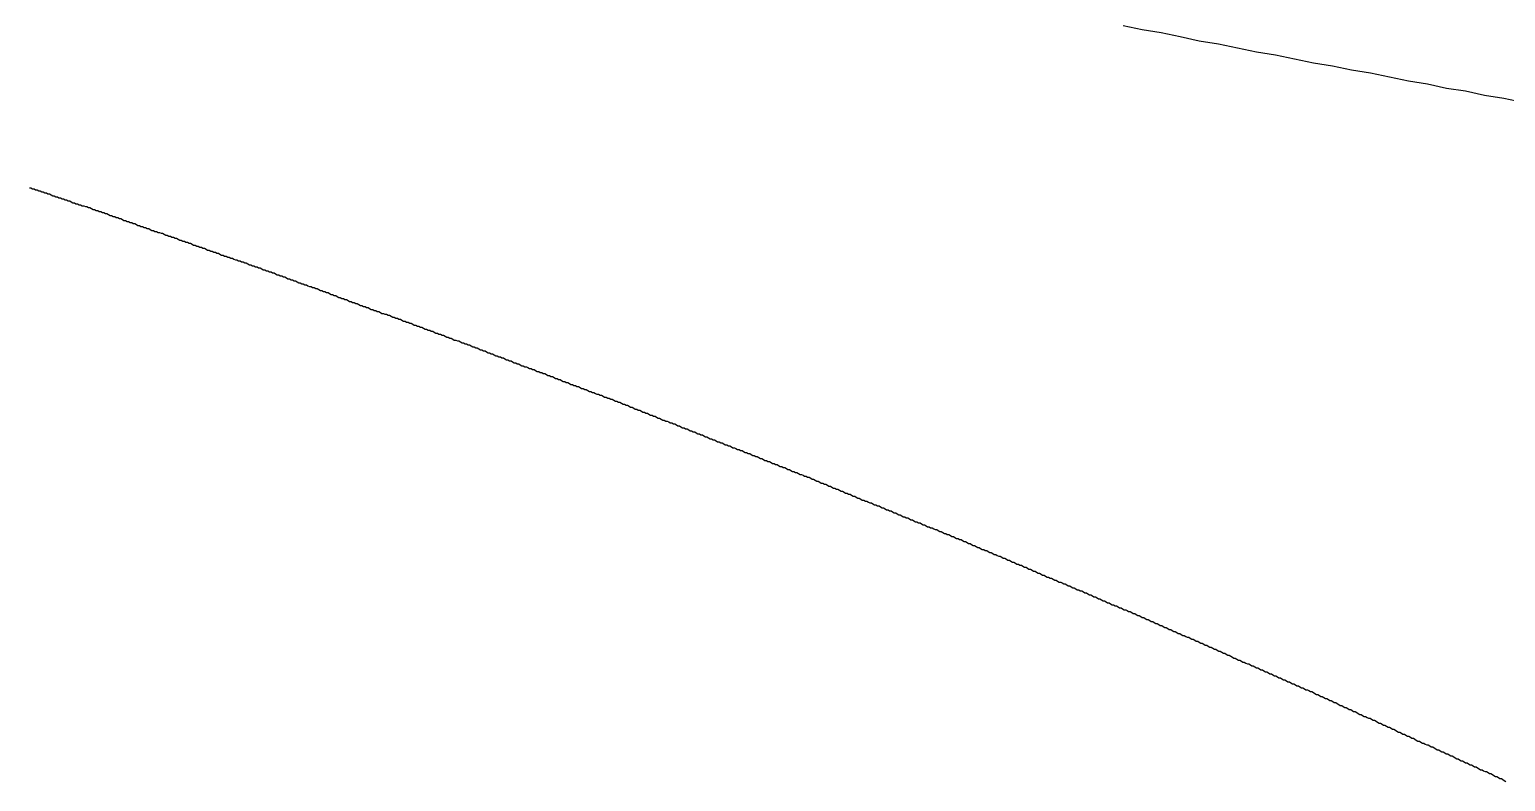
# Model space of a CAD drawing. Header units: millimetres. Extents: x 41 to 1041, y 1148 to 1248.
# Drawn here: x 314.35 to 329.28, y 1180.27 to 1187.88 of the extents above; entities that cross this region are included whole.
import ezdxf

# ---------------------------------------------------------------- set-up
doc = ezdxf.new("R2010")
doc.units = ezdxf.units.MM

msp = doc.modelspace()

# ---------------------------------------------------------------- linework, layer by layer
at = {"color": 3}
for points in [[(325.41, 1187.918, 0), (325.603, 1187.877, 0), (325.795, 1187.847, 0), (325.987, 1187.806, 0), (326.18, 1187.765, 0), (326.373, 1187.735, 0), (326.565, 1187.694, 0), (326.758, 1187.653, 0), (326.95, 1187.623, 0), (327.141, 1187.582, 0), (327.334, 1187.541, 0), (327.526, 1187.51, 0), (327.719, 1187.47, 0), (327.911, 1187.439, 0), (328.104, 1187.398, 0), (328.296, 1187.358, 0), (328.489, 1187.327, 0), (328.681, 1187.286, 0), (328.873, 1187.256, 0), (329.066, 1187.215, 0), (329.259, 1187.184, 0), (329.452, 1187.143, 0)], [(314.346, 1186.275, 0), (314.362, 1186.275, 0), (314.377, 1186.265, 0), (314.393, 1186.265, 0), (314.409, 1186.255, 0), (314.425, 1186.255, 0), (314.44, 1186.245, 0), (314.456, 1186.245, 0), (314.472, 1186.235, 0), (314.487, 1186.235, 0), (314.503, 1186.225, 0), (314.519, 1186.225, 0), (314.534, 1186.215, 0), (314.55, 1186.215, 0), (314.566, 1186.205, 0), (314.582, 1186.195, 0), (314.597, 1186.195, 0), (314.613, 1186.185, 0), (314.629, 1186.185, 0), (314.644, 1186.175, 0), (314.66, 1186.175, 0), (314.676, 1186.165, 0), (314.692, 1186.165, 0), (314.707, 1186.155, 0), (314.723, 1186.155, 0), (314.739, 1186.145, 0), (314.754, 1186.145, 0), (314.77, 1186.135, 0), (314.786, 1186.125, 0), (314.802, 1186.125, 0), (314.817, 1186.115, 0), (314.833, 1186.115, 0), (314.849, 1186.105, 0), (314.864, 1186.105, 0), (314.88, 1186.095, 0), (314.896, 1186.095, 0), (314.912, 1186.085, 0), (314.927, 1186.085, 0), (314.943, 1186.075, 0), (314.959, 1186.075, 0), (314.974, 1186.065, 0), (314.99, 1186.055, 0), (315.006, 1186.055, 0), (315.022, 1186.045, 0), (315.037, 1186.045, 0), (315.053, 1186.035, 0), (315.069, 1186.035, 0), (315.084, 1186.025, 0), (315.1, 1186.025, 0), (315.115, 1186.015, 0), (315.131, 1186.015, 0), (315.147, 1186.005, 0), (315.162, 1185.995, 0), (315.178, 1185.995, 0), (315.194, 1185.985, 0), (315.209, 1185.985, 0), (315.225, 1185.975, 0), (315.241, 1185.975, 0), (315.256, 1185.965, 0), (315.272, 1185.965, 0), (315.288, 1185.955, 0), (315.303, 1185.945, 0), (315.319, 1185.945, 0), (315.335, 1185.935, 0), (315.35, 1185.935, 0), (315.366, 1185.925, 0), (315.382, 1185.925, 0), (315.397, 1185.915, 0), (315.413, 1185.915, 0), (315.428, 1185.905, 0), (315.444, 1185.895, 0), (315.46, 1185.895, 0), (315.475, 1185.885, 0), (315.491, 1185.885, 0), (315.507, 1185.875, 0), (315.522, 1185.875, 0), (315.538, 1185.865, 0), (315.554, 1185.865, 0), (315.569, 1185.855, 0), (315.585, 1185.845, 0), (315.601, 1185.845, 0), (315.616, 1185.835, 0), (315.632, 1185.835, 0), (315.648, 1185.825, 0), (315.663, 1185.825, 0), (315.679, 1185.815, 0), (315.694, 1185.815, 0), (315.71, 1185.805, 0), (315.726, 1185.795, 0), (315.741, 1185.795, 0), (315.757, 1185.785, 0), (315.773, 1185.785, 0), (315.788, 1185.775, 0), (315.804, 1185.775, 0), (315.82, 1185.765, 0), (315.835, 1185.765, 0), (315.851, 1185.755, 0), (315.867, 1185.745, 0), (315.882, 1185.745, 0), (315.898, 1185.735, 0), (315.914, 1185.735, 0), (315.929, 1185.725, 0), (315.945, 1185.725, 0), (315.961, 1185.715, 0), (315.976, 1185.715, 0), (315.992, 1185.705, 0), (316.007, 1185.695, 0), (316.023, 1185.695, 0), (316.039, 1185.685, 0), (316.054, 1185.685, 0), (316.07, 1185.675, 0), (316.086, 1185.675, 0), (316.101, 1185.665, 0), (316.117, 1185.665, 0), (316.133, 1185.655, 0), (316.148, 1185.645, 0), (316.164, 1185.645, 0), (316.18, 1185.635, 0), (316.195, 1185.635, 0), (316.211, 1185.625, 0), (316.227, 1185.625, 0), (316.242, 1185.615, 0), (316.258, 1185.615, 0), (316.273, 1185.605, 0), (316.289, 1185.595, 0), (316.305, 1185.595, 0), (316.32, 1185.585, 0), (316.336, 1185.585, 0), (316.352, 1185.575, 0), (316.367, 1185.575, 0), (316.383, 1185.565, 0), (316.399, 1185.565, 0), (316.414, 1185.555, 0), (316.43, 1185.545, 0), (316.446, 1185.545, 0), (316.461, 1185.535, 0), (316.477, 1185.535, 0), (316.493, 1185.525, 0), (316.508, 1185.525, 0), (316.524, 1185.515, 0), (316.54, 1185.515, 0), (316.555, 1185.505, 0), (316.571, 1185.495, 0), (316.586, 1185.495, 0), (316.602, 1185.485, 0), (316.618, 1185.485, 0), (316.633, 1185.475, 0), (316.649, 1185.475, 0), (316.665, 1185.465, 0), (316.68, 1185.465, 0), (316.696, 1185.455, 0), (316.712, 1185.445, 0), (316.727, 1185.445, 0), (316.743, 1185.435, 0), (316.759, 1185.435, 0), (316.774, 1185.425, 0), (316.79, 1185.425, 0), (316.806, 1185.415, 0), (316.821, 1185.415, 0), (316.837, 1185.405, 0), (316.852, 1185.395, 0), (316.868, 1185.395, 0), (316.884, 1185.385, 0), (316.899, 1185.385, 0), (316.915, 1185.375, 0), (316.93, 1185.375, 0), (316.946, 1185.365, 0), (316.961, 1185.355, 0), (316.977, 1185.355, 0), (316.993, 1185.345, 0), (317.008, 1185.345, 0), (317.024, 1185.335, 0), (317.039, 1185.335, 0), (317.055, 1185.325, 0), (317.071, 1185.315, 0), (317.086, 1185.315, 0), (317.102, 1185.305, 0), (317.117, 1185.305, 0), (317.133, 1185.295, 0), (317.148, 1185.295, 0), (317.164, 1185.285, 0), (317.18, 1185.275, 0), (317.195, 1185.275, 0), (317.211, 1185.265, 0), (317.226, 1185.265, 0), (317.242, 1185.255, 0), (317.258, 1185.255, 0), (317.273, 1185.245, 0), (317.289, 1185.235, 0), (317.304, 1185.235, 0), (317.32, 1185.225, 0), (317.335, 1185.225, 0), (317.351, 1185.215, 0), (317.367, 1185.215, 0), (317.382, 1185.205, 0), (317.398, 1185.195, 0), (317.413, 1185.195, 0), (317.429, 1185.185, 0), (317.445, 1185.185, 0), (317.46, 1185.175, 0), (317.476, 1185.165, 0), (317.491, 1185.165, 0), (317.507, 1185.155, 0), (317.522, 1185.155, 0), (317.538, 1185.145, 0), (317.554, 1185.145, 0), (317.569, 1185.135, 0), (317.585, 1185.125, 0), (317.6, 1185.125, 0), (317.616, 1185.115, 0), (317.632, 1185.115, 0), (317.647, 1185.105, 0), (317.663, 1185.105, 0), (317.678, 1185.095, 0), (317.694, 1185.085, 0), (317.709, 1185.085, 0), (317.725, 1185.075, 0), (317.741, 1185.075, 0), (317.756, 1185.065, 0), (317.772, 1185.065, 0), (317.787, 1185.055, 0), (317.803, 1185.045, 0), (317.819, 1185.045, 0), (317.834, 1185.035, 0), (317.85, 1185.035, 0), (317.865, 1185.025, 0), (317.881, 1185.025, 0), (317.896, 1185.015, 0), (317.912, 1185.005, 0), (317.928, 1185.005, 0), (317.943, 1184.995, 0), (317.959, 1184.995, 0), (317.974, 1184.985, 0), (317.99, 1184.985, 0), (318.006, 1184.975, 0), (318.021, 1184.965, 0), (318.037, 1184.965, 0), (318.052, 1184.955, 0), (318.068, 1184.955, 0), (318.083, 1184.945, 0), (318.099, 1184.945, 0), (318.115, 1184.935, 0), (318.13, 1184.925, 0), (318.146, 1184.925, 0), (318.161, 1184.915, 0), (318.177, 1184.915, 0), (318.193, 1184.905, 0), (318.208, 1184.905, 0), (318.224, 1184.895, 0), (318.239, 1184.885, 0), (318.255, 1184.885, 0), (318.271, 1184.875, 0), (318.286, 1184.875, 0), (318.302, 1184.865, 0), (318.317, 1184.865, 0), (318.333, 1184.855, 0), (318.348, 1184.845, 0), (318.364, 1184.845, 0), (318.38, 1184.835, 0), (318.395, 1184.835, 0), (318.411, 1184.825, 0), (318.426, 1184.825, 0), (318.442, 1184.815, 0), (318.458, 1184.805, 0), (318.473, 1184.805, 0), (318.489, 1184.795, 0), (318.504, 1184.795, 0), (318.52, 1184.785, 0), (318.535, 1184.785, 0), (318.551, 1184.775, 0), (318.567, 1184.765, 0), (318.582, 1184.765, 0), (318.598, 1184.755, 0), (318.613, 1184.755, 0), (318.629, 1184.745, 0), (318.644, 1184.735, 0), (318.66, 1184.735, 0), (318.675, 1184.725, 0), (318.691, 1184.725, 0), (318.706, 1184.715, 0), (318.722, 1184.705, 0), (318.737, 1184.705, 0), (318.753, 1184.695, 0), (318.768, 1184.695, 0), (318.784, 1184.685, 0), (318.799, 1184.685, 0), (318.815, 1184.675, 0), (318.83, 1184.665, 0), (318.846, 1184.665, 0), (318.861, 1184.655, 0), (318.877, 1184.655, 0), (318.892, 1184.645, 0), (318.908, 1184.635, 0), (318.923, 1184.635, 0), (318.939, 1184.625, 0), (318.955, 1184.625, 0), (318.97, 1184.615, 0), (318.986, 1184.605, 0), (319.001, 1184.605, 0), (319.017, 1184.595, 0), (319.032, 1184.595, 0), (319.048, 1184.585, 0), (319.063, 1184.575, 0), (319.079, 1184.575, 0), (319.094, 1184.565, 0), (319.11, 1184.565, 0), (319.125, 1184.555, 0), (319.141, 1184.555, 0), (319.156, 1184.545, 0), (319.172, 1184.535, 0), (319.187, 1184.535, 0), (319.203, 1184.525, 0), (319.218, 1184.525, 0), (319.234, 1184.515, 0), (319.249, 1184.505, 0), (319.265, 1184.505, 0), (319.28, 1184.495, 0), (319.296, 1184.495, 0), (319.311, 1184.485, 0), (319.327, 1184.475, 0), (319.342, 1184.475, 0), (319.358, 1184.465, 0), (319.373, 1184.465, 0), (319.389, 1184.455, 0), (319.404, 1184.445, 0), (319.42, 1184.445, 0), (319.435, 1184.435, 0), (319.451, 1184.435, 0), (319.467, 1184.425, 0), (319.482, 1184.415, 0), (319.498, 1184.415, 0), (319.513, 1184.405, 0), (319.529, 1184.405, 0), (319.544, 1184.395, 0), (319.56, 1184.395, 0), (319.575, 1184.385, 0), (319.591, 1184.375, 0), (319.606, 1184.375, 0), (319.622, 1184.365, 0), (319.637, 1184.365, 0), (319.653, 1184.355, 0), (319.668, 1184.345, 0), (319.684, 1184.345, 0), (319.699, 1184.335, 0), (319.715, 1184.335, 0), (319.73, 1184.325, 0), (319.746, 1184.315, 0), (319.761, 1184.315, 0), (319.777, 1184.305, 0), (319.792, 1184.305, 0), (319.808, 1184.295, 0), (319.823, 1184.285, 0), (319.839, 1184.285, 0), (319.854, 1184.275, 0), (319.87, 1184.275, 0), (319.885, 1184.265, 0), (319.901, 1184.265, 0), (319.916, 1184.255, 0), (319.932, 1184.245, 0), (319.948, 1184.245, 0), (319.963, 1184.235, 0), (319.979, 1184.235, 0), (319.994, 1184.225, 0), (320.01, 1184.215, 0), (320.025, 1184.215, 0), (320.041, 1184.205, 0), (320.056, 1184.205, 0), (320.072, 1184.195, 0), (320.087, 1184.185, 0), (320.103, 1184.185, 0), (320.118, 1184.175, 0), (320.134, 1184.175, 0), (320.149, 1184.165, 0), (320.165, 1184.155, 0), (320.18, 1184.155, 0), (320.196, 1184.145, 0), (320.211, 1184.145, 0), (320.227, 1184.135, 0), (320.242, 1184.135, 0), (320.258, 1184.125, 0), (320.273, 1184.115, 0), (320.289, 1184.115, 0), (320.304, 1184.105, 0), (320.32, 1184.105, 0), (320.335, 1184.095, 0), (320.351, 1184.085, 0), (320.366, 1184.085, 0), (320.382, 1184.075, 0), (320.397, 1184.075, 0), (320.413, 1184.065, 0), (320.428, 1184.055, 0), (320.443, 1184.055, 0), (320.459, 1184.045, 0), (320.474, 1184.035, 0), (320.49, 1184.035, 0), (320.505, 1184.025, 0), (320.521, 1184.025, 0), (320.536, 1184.015, 0), (320.551, 1184.005, 0), (320.567, 1184.005, 0), (320.582, 1183.995, 0), (320.598, 1183.995, 0), (320.613, 1183.985, 0), (320.629, 1183.975, 0), (320.644, 1183.975, 0), (320.66, 1183.965, 0), (320.675, 1183.965, 0), (320.69, 1183.955, 0), (320.706, 1183.945, 0), (320.721, 1183.945, 0), (320.737, 1183.935, 0), (320.752, 1183.925, 0), (320.768, 1183.925, 0), (320.783, 1183.915, 0), (320.798, 1183.915, 0), (320.814, 1183.905, 0), (320.829, 1183.895, 0), (320.845, 1183.895, 0), (320.86, 1183.885, 0), (320.876, 1183.885, 0), (320.891, 1183.875, 0), (320.906, 1183.865, 0), (320.922, 1183.865, 0), (320.937, 1183.855, 0), (320.953, 1183.845, 0), (320.968, 1183.845, 0), (320.984, 1183.835, 0), (320.999, 1183.835, 0), (321.015, 1183.825, 0), (321.03, 1183.815, 0), (321.045, 1183.815, 0), (321.061, 1183.805, 0), (321.076, 1183.805, 0), (321.092, 1183.795, 0), (321.107, 1183.785, 0), (321.123, 1183.785, 0), (321.138, 1183.775, 0), (321.153, 1183.775, 0), (321.169, 1183.765, 0), (321.184, 1183.755, 0), (321.2, 1183.755, 0), (321.215, 1183.745, 0), (321.231, 1183.735, 0), (321.246, 1183.735, 0), (321.262, 1183.725, 0), (321.277, 1183.725, 0), (321.292, 1183.715, 0), (321.308, 1183.705, 0), (321.323, 1183.705, 0), (321.339, 1183.695, 0), (321.354, 1183.695, 0), (321.37, 1183.685, 0), (321.385, 1183.675, 0), (321.4, 1183.675, 0), (321.416, 1183.665, 0), (321.431, 1183.665, 0), (321.447, 1183.655, 0), (321.462, 1183.645, 0), (321.478, 1183.645, 0), (321.493, 1183.635, 0), (321.509, 1183.625, 0), (321.524, 1183.625, 0), (321.539, 1183.615, 0), (321.555, 1183.615, 0), (321.57, 1183.605, 0), (321.586, 1183.595, 0), (321.601, 1183.595, 0), (321.617, 1183.585, 0), (321.632, 1183.585, 0), (321.647, 1183.575, 0), (321.663, 1183.565, 0), (321.678, 1183.565, 0), (321.694, 1183.555, 0), (321.709, 1183.555, 0), (321.725, 1183.545, 0), (321.74, 1183.535, 0), (321.756, 1183.535, 0), (321.771, 1183.525, 0), (321.786, 1183.515, 0), (321.802, 1183.515, 0), (321.817, 1183.505, 0), (321.833, 1183.505, 0), (321.848, 1183.495, 0), (321.864, 1183.485, 0), (321.879, 1183.485, 0), (321.894, 1183.475, 0), (321.91, 1183.475, 0), (321.925, 1183.465, 0), (321.941, 1183.455, 0), (321.956, 1183.455, 0), (321.972, 1183.445, 0), (321.987, 1183.445, 0), (322.003, 1183.435, 0), (322.018, 1183.425, 0), (322.033, 1183.425, 0), (322.049, 1183.415, 0), (322.064, 1183.405, 0), (322.08, 1183.405, 0), (322.095, 1183.395, 0), (322.11, 1183.395, 0), (322.126, 1183.385, 0), (322.141, 1183.375, 0), (322.156, 1183.375, 0), (322.172, 1183.365, 0), (322.187, 1183.355, 0), (322.203, 1183.355, 0), (322.218, 1183.345, 0), (322.233, 1183.345, 0), (322.249, 1183.335, 0), (322.264, 1183.325, 0), (322.279, 1183.325, 0), (322.295, 1183.315, 0), (322.31, 1183.305, 0), (322.325, 1183.305, 0), (322.341, 1183.295, 0), (322.356, 1183.285, 0), (322.372, 1183.285, 0), (322.387, 1183.275, 0), (322.402, 1183.275, 0), (322.418, 1183.265, 0), (322.433, 1183.255, 0), (322.448, 1183.255, 0), (322.464, 1183.245, 0), (322.479, 1183.235, 0), (322.494, 1183.235, 0), (322.51, 1183.225, 0), (322.525, 1183.225, 0), (322.541, 1183.215, 0), (322.556, 1183.205, 0), (322.571, 1183.205, 0), (322.587, 1183.195, 0), (322.602, 1183.185, 0), (322.617, 1183.185, 0), (322.633, 1183.175, 0), (322.648, 1183.175, 0), (322.663, 1183.165, 0), (322.679, 1183.155, 0), (322.694, 1183.155, 0), (322.71, 1183.145, 0), (322.725, 1183.135, 0), (322.74, 1183.135, 0), (322.756, 1183.125, 0), (322.771, 1183.115, 0), (322.786, 1183.115, 0), (322.802, 1183.105, 0), (322.817, 1183.105, 0), (322.832, 1183.095, 0), (322.848, 1183.085, 0), (322.863, 1183.085, 0), (322.878, 1183.075, 0), (322.894, 1183.065, 0), (322.909, 1183.065, 0), (322.925, 1183.055, 0), (322.94, 1183.055, 0), (322.955, 1183.045, 0), (322.971, 1183.035, 0), (322.986, 1183.035, 0), (323.001, 1183.025, 0), (323.017, 1183.015, 0), (323.032, 1183.015, 0), (323.047, 1183.005, 0), (323.063, 1183.005, 0), (323.078, 1182.995, 0), (323.094, 1182.985, 0), (323.109, 1182.985, 0), (323.124, 1182.975, 0), (323.14, 1182.965, 0), (323.155, 1182.965, 0), (323.17, 1182.955, 0), (323.186, 1182.945, 0), (323.201, 1182.945, 0), (323.216, 1182.935, 0), (323.232, 1182.935, 0), (323.247, 1182.925, 0), (323.263, 1182.915, 0), (323.278, 1182.915, 0), (323.293, 1182.905, 0), (323.309, 1182.895, 0), (323.324, 1182.895, 0), (323.339, 1182.885, 0), (323.355, 1182.885, 0), (323.37, 1182.875, 0), (323.385, 1182.865, 0), (323.401, 1182.865, 0), (323.416, 1182.855, 0), (323.432, 1182.845, 0), (323.447, 1182.845, 0), (323.462, 1182.835, 0), (323.478, 1182.835, 0), (323.493, 1182.825, 0), (323.508, 1182.815, 0), (323.524, 1182.815, 0), (323.539, 1182.805, 0), (323.554, 1182.795, 0), (323.57, 1182.795, 0), (323.585, 1182.785, 0), (323.601, 1182.775, 0), (323.616, 1182.775, 0), (323.631, 1182.765, 0), (323.647, 1182.765, 0), (323.662, 1182.755, 0), (323.677, 1182.745, 0), (323.693, 1182.745, 0), (323.708, 1182.735, 0), (323.723, 1182.725, 0), (323.739, 1182.725, 0), (323.754, 1182.715, 0), (323.77, 1182.715, 0), (323.785, 1182.705, 0), (323.8, 1182.695, 0), (323.816, 1182.695, 0), (323.831, 1182.685, 0), (323.846, 1182.675, 0), (323.861, 1182.675, 0), (323.877, 1182.665, 0), (323.892, 1182.655, 0), (323.907, 1182.655, 0), (323.922, 1182.645, 0), (323.938, 1182.635, 0), (323.953, 1182.635, 0), (323.968, 1182.625, 0), (323.984, 1182.615, 0), (323.999, 1182.615, 0), (324.014, 1182.605, 0), (324.029, 1182.605, 0), (324.045, 1182.595, 0), (324.06, 1182.585, 0), (324.075, 1182.585, 0), (324.09, 1182.575, 0), (324.106, 1182.565, 0), (324.121, 1182.565, 0), (324.136, 1182.555, 0), (324.152, 1182.545, 0), (324.167, 1182.545, 0), (324.182, 1182.535, 0), (324.197, 1182.525, 0), (324.213, 1182.525, 0), (324.228, 1182.515, 0), (324.243, 1182.505, 0), (324.259, 1182.505, 0), (324.274, 1182.495, 0), (324.289, 1182.485, 0), (324.304, 1182.485, 0), (324.32, 1182.475, 0), (324.335, 1182.465, 0), (324.35, 1182.465, 0), (324.365, 1182.455, 0), (324.381, 1182.455, 0), (324.396, 1182.445, 0), (324.411, 1182.435, 0), (324.427, 1182.435, 0), (324.442, 1182.425, 0), (324.457, 1182.415, 0), (324.472, 1182.415, 0), (324.488, 1182.405, 0), (324.503, 1182.395, 0), (324.518, 1182.395, 0), (324.533, 1182.385, 0), (324.549, 1182.375, 0), (324.564, 1182.375, 0), (324.579, 1182.365, 0), (324.595, 1182.355, 0), (324.61, 1182.355, 0), (324.625, 1182.345, 0), (324.64, 1182.335, 0), (324.656, 1182.335, 0), (324.671, 1182.325, 0), (324.686, 1182.325, 0), (324.701, 1182.315, 0), (324.717, 1182.305, 0), (324.732, 1182.305, 0), (324.747, 1182.295, 0), (324.763, 1182.285, 0), (324.778, 1182.285, 0), (324.793, 1182.275, 0), (324.808, 1182.265, 0), (324.824, 1182.265, 0), (324.839, 1182.255, 0), (324.854, 1182.245, 0), (324.87, 1182.245, 0), (324.885, 1182.235, 0), (324.9, 1182.225, 0), (324.915, 1182.225, 0), (324.931, 1182.215, 0), (324.946, 1182.205, 0), (324.961, 1182.205, 0), (324.976, 1182.195, 0), (324.992, 1182.195, 0), (325.007, 1182.185, 0), (325.022, 1182.175, 0), (325.038, 1182.175, 0), (325.053, 1182.165, 0), (325.068, 1182.155, 0), (325.083, 1182.155, 0), (325.099, 1182.145, 0), (325.114, 1182.135, 0), (325.129, 1182.135, 0), (325.145, 1182.125, 0), (325.16, 1182.115, 0), (325.175, 1182.115, 0), (325.19, 1182.105, 0), (325.206, 1182.095, 0), (325.221, 1182.095, 0), (325.236, 1182.085, 0), (325.251, 1182.075, 0), (325.267, 1182.075, 0), (325.282, 1182.065, 0), (325.297, 1182.055, 0), (325.313, 1182.055, 0), (325.328, 1182.045, 0), (325.343, 1182.045, 0), (325.358, 1182.035, 0), (325.374, 1182.025, 0), (325.389, 1182.025, 0), (325.404, 1182.015, 0), (325.419, 1182.005, 0), (325.435, 1182.005, 0), (325.45, 1181.995, 0), (325.465, 1181.985, 0), (325.481, 1181.985, 0), (325.496, 1181.975, 0), (325.511, 1181.965, 0), (325.526, 1181.965, 0), (325.542, 1181.955, 0), (325.557, 1181.945, 0), (325.572, 1181.945, 0), (325.587, 1181.935, 0), (325.602, 1181.925, 0), (325.618, 1181.925, 0), (325.633, 1181.915, 0), (325.648, 1181.905, 0), (325.663, 1181.905, 0), (325.678, 1181.895, 0), (325.694, 1181.885, 0), (325.709, 1181.885, 0), (325.724, 1181.875, 0), (325.739, 1181.865, 0), (325.754, 1181.865, 0), (325.769, 1181.855, 0), (325.785, 1181.845, 0), (325.8, 1181.845, 0), (325.815, 1181.835, 0), (325.83, 1181.825, 0), (325.845, 1181.825, 0), (325.861, 1181.815, 0), (325.876, 1181.805, 0), (325.891, 1181.805, 0), (325.906, 1181.795, 0), (325.921, 1181.785, 0), (325.937, 1181.785, 0), (325.952, 1181.775, 0), (325.967, 1181.765, 0), (325.982, 1181.765, 0), (325.997, 1181.755, 0), (326.013, 1181.745, 0), (326.028, 1181.745, 0), (326.043, 1181.735, 0), (326.058, 1181.725, 0), (326.073, 1181.725, 0), (326.088, 1181.715, 0), (326.104, 1181.705, 0), (326.119, 1181.705, 0), (326.134, 1181.695, 0), (326.149, 1181.685, 0), (326.164, 1181.685, 0), (326.18, 1181.675, 0), (326.195, 1181.665, 0), (326.21, 1181.665, 0), (326.225, 1181.655, 0), (326.24, 1181.645, 0), (326.256, 1181.645, 0), (326.271, 1181.635, 0), (326.286, 1181.625, 0), (326.301, 1181.625, 0), (326.316, 1181.615, 0), (326.332, 1181.605, 0), (326.347, 1181.605, 0), (326.362, 1181.595, 0), (326.377, 1181.585, 0), (326.392, 1181.585, 0), (326.407, 1181.575, 0), (326.423, 1181.565, 0), (326.438, 1181.565, 0), (326.453, 1181.555, 0), (326.468, 1181.545, 0), (326.483, 1181.545, 0), (326.499, 1181.535, 0), (326.514, 1181.525, 0), (326.529, 1181.515, 0), (326.544, 1181.515, 0), (326.559, 1181.505, 0), (326.575, 1181.495, 0), (326.59, 1181.495, 0), (326.605, 1181.485, 0), (326.62, 1181.475, 0), (326.635, 1181.475, 0), (326.651, 1181.465, 0), (326.666, 1181.455, 0), (326.681, 1181.455, 0), (326.696, 1181.445, 0), (326.711, 1181.435, 0), (326.726, 1181.435, 0), (326.742, 1181.425, 0), (326.757, 1181.415, 0), (326.772, 1181.415, 0), (326.787, 1181.405, 0), (326.802, 1181.395, 0), (326.818, 1181.395, 0), (326.833, 1181.385, 0), (326.848, 1181.375, 0), (326.863, 1181.375, 0), (326.878, 1181.365, 0), (326.894, 1181.355, 0), (326.909, 1181.355, 0), (326.924, 1181.345, 0), (326.939, 1181.335, 0), (326.954, 1181.335, 0), (326.97, 1181.325, 0), (326.985, 1181.315, 0), (327, 1181.315, 0), (327.015, 1181.305, 0), (327.03, 1181.295, 0), (327.046, 1181.295, 0), (327.061, 1181.285, 0), (327.076, 1181.275, 0), (327.091, 1181.275, 0), (327.106, 1181.265, 0), (327.121, 1181.255, 0), (327.137, 1181.255, 0), (327.152, 1181.245, 0), (327.167, 1181.235, 0), (327.182, 1181.235, 0), (327.197, 1181.225, 0), (327.213, 1181.215, 0), (327.228, 1181.215, 0), (327.243, 1181.205, 0), (327.258, 1181.195, 0), (327.273, 1181.195, 0), (327.288, 1181.185, 0), (327.304, 1181.175, 0), (327.319, 1181.175, 0), (327.334, 1181.165, 0), (327.349, 1181.155, 0), (327.364, 1181.145, 0), (327.379, 1181.145, 0), (327.394, 1181.135, 0), (327.409, 1181.125, 0), (327.424, 1181.125, 0), (327.439, 1181.115, 0), (327.455, 1181.105, 0), (327.47, 1181.105, 0), (327.485, 1181.095, 0), (327.5, 1181.085, 0), (327.515, 1181.085, 0), (327.53, 1181.075, 0), (327.545, 1181.065, 0), (327.56, 1181.065, 0), (327.575, 1181.055, 0), (327.59, 1181.045, 0), (327.605, 1181.035, 0), (327.621, 1181.035, 0), (327.636, 1181.025, 0), (327.651, 1181.015, 0), (327.666, 1181.015, 0), (327.681, 1181.005, 0), (327.696, 1180.995, 0), (327.711, 1180.995, 0), (327.726, 1180.985, 0), (327.741, 1180.975, 0), (327.756, 1180.975, 0), (327.772, 1180.965, 0), (327.787, 1180.955, 0), (327.802, 1180.945, 0), (327.817, 1180.945, 0), (327.832, 1180.935, 0), (327.847, 1180.925, 0), (327.862, 1180.925, 0), (327.877, 1180.915, 0), (327.892, 1180.905, 0), (327.907, 1180.905, 0), (327.922, 1180.895, 0), (327.938, 1180.885, 0), (327.953, 1180.885, 0), (327.968, 1180.875, 0), (327.983, 1180.865, 0), (327.998, 1180.855, 0), (328.013, 1180.855, 0), (328.028, 1180.845, 0), (328.043, 1180.835, 0), (328.058, 1180.835, 0), (328.073, 1180.825, 0), (328.089, 1180.815, 0), (328.104, 1180.815, 0), (328.119, 1180.805, 0), (328.134, 1180.795, 0), (328.149, 1180.795, 0), (328.164, 1180.785, 0), (328.179, 1180.775, 0), (328.194, 1180.765, 0), (328.209, 1180.765, 0), (328.224, 1180.755, 0), (328.239, 1180.745, 0), (328.255, 1180.745, 0), (328.27, 1180.735, 0), (328.285, 1180.725, 0), (328.3, 1180.725, 0), (328.315, 1180.715, 0), (328.33, 1180.705, 0), (328.345, 1180.705, 0), (328.36, 1180.695, 0), (328.375, 1180.685, 0), (328.39, 1180.675, 0), (328.406, 1180.675, 0), (328.421, 1180.665, 0), (328.436, 1180.655, 0), (328.451, 1180.655, 0), (328.466, 1180.645, 0), (328.481, 1180.635, 0), (328.496, 1180.635, 0), (328.511, 1180.625, 0), (328.526, 1180.615, 0), (328.541, 1180.615, 0), (328.556, 1180.605, 0), (328.572, 1180.595, 0), (328.587, 1180.585, 0), (328.602, 1180.585, 0), (328.617, 1180.575, 0), (328.632, 1180.565, 0), (328.647, 1180.565, 0), (328.662, 1180.555, 0), (328.677, 1180.545, 0), (328.692, 1180.545, 0), (328.707, 1180.535, 0), (328.723, 1180.525, 0), (328.738, 1180.525, 0), (328.753, 1180.515, 0), (328.768, 1180.505, 0), (328.783, 1180.495, 0), (328.798, 1180.495, 0), (328.813, 1180.485, 0), (328.828, 1180.475, 0), (328.843, 1180.475, 0), (328.858, 1180.465, 0), (328.874, 1180.455, 0), (328.889, 1180.455, 0), (328.904, 1180.445, 0), (328.919, 1180.435, 0), (328.934, 1180.435, 0), (328.949, 1180.425, 0), (328.964, 1180.415, 0), (328.979, 1180.415, 0), (328.994, 1180.405, 0), (329.009, 1180.395, 0), (329.024, 1180.385, 0), (329.04, 1180.385, 0), (329.055, 1180.375, 0), (329.07, 1180.365, 0), (329.085, 1180.365, 0), (329.1, 1180.355, 0), (329.115, 1180.345, 0), (329.13, 1180.345, 0), (329.145, 1180.335, 0), (329.16, 1180.325, 0), (329.175, 1180.315, 0), (329.19, 1180.315, 0), (329.205, 1180.305, 0), (329.22, 1180.295, 0), (329.235, 1180.295, 0), (329.25, 1180.285, 0), (329.265, 1180.275, 0), (329.28, 1180.265, 0)]]:
    msp.add_polyline3d(points, dxfattribs=at)

doc.saveas('drawing.dxf')
